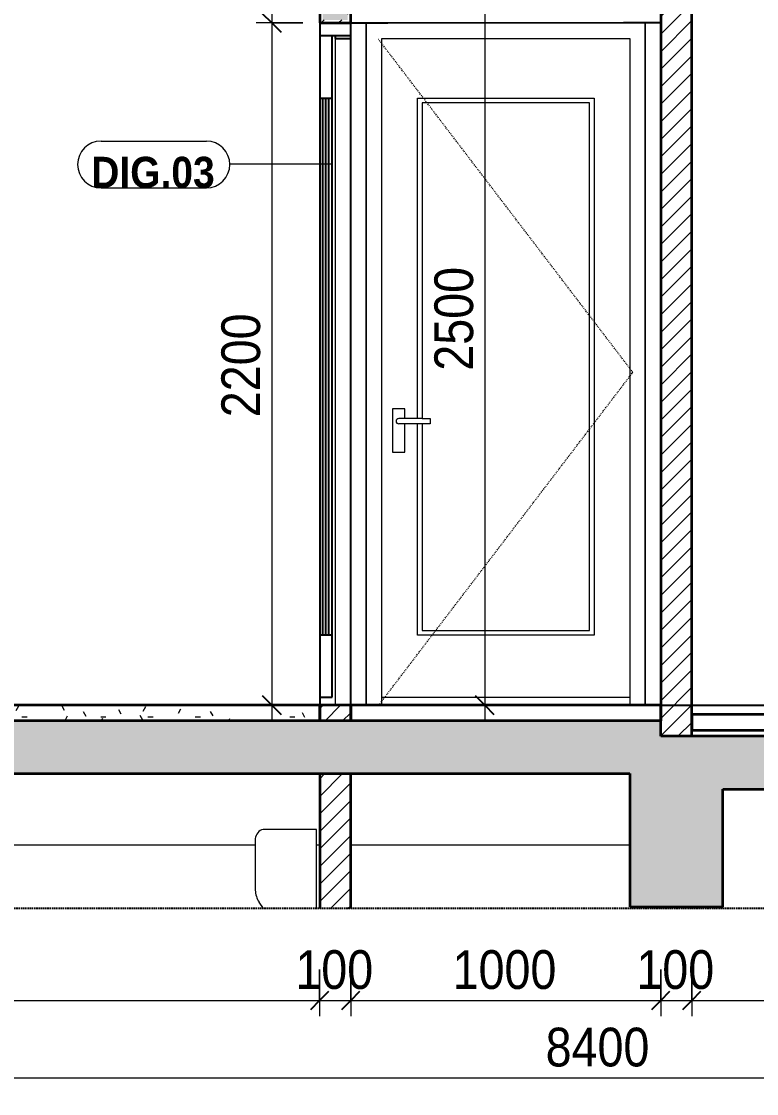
# Model space of a CAD drawing. Header units: millimetres. Extents: x 32270 to 221883, y 3811 to 78637.
# Drawn here: x 61008 to 63379, y 4348 to 7805 of the extents above; entities that cross this region are included whole.
import ezdxf

# ---------------------------------------------------------------- set-up
doc = ezdxf.new("R2010")
doc.units = ezdxf.units.MM
for name, pattern in [('Centre', [31.75, 6.35, -4.7625, 15.875, -4.7625]), ('Dash', [6, 3, -3]), ('Hidden', [7.14375, 4.7625, -2.38125]), ('IMPORT-CENTER _2_', [40.64, 25.4, -5.08, 5.08, -5.08])]:
    doc.linetypes.add(name, pattern=pattern)
for name, color, linetype, lineweight in [('0-5', 130, 'Continuous', 5), ('A-ANNO-DIMS', 211, 'Continuous', 9), ('A-ANNO-DIMS-50', 211, 'Continuous', 9), ('A-DETL-GENF', 92, 'Continuous', 18), ('A-DETL-GENF-3', 92, 'Hidden', 25), ('A-DETL-GENF-4', 9, 'Continuous', 18), ('A-DETL-GENF-HDLN-1', 250, 'Dash', 18), ('A-DETL-MEDM', 33, 'Continuous', 35), ('A-DOOR-3', 250, 'Continuous', 18), ('A-DOOR-4', 10, 'Continuous', 25), ('A-DOOR-IDEN', 31, 'Continuous', 9), ('A-FLOR-FNSH-1', 7, 'Continuous', 35), ('A-FLOR-LEVL-2', 51, 'Centre', 9), ('A-FLOR-PATT-4', 67, 'Continuous', 18), ('A-WALL-2', 7, 'Continuous', 35), ('A-WALL-3', 250, 'Continuous', 18), ('A-WALL-PATT-1', 9, 'Continuous', 18), ('G-IMPT', 8, 'Continuous', 18), ('G-IMPT-2', 8, 'IMPORT-CENTER _2_', 18), ('M-EQPM', 50, 'Continuous', 18), ('M-EQPM-1', 50, 'Continuous', 25), ('M-EQPM-2', 250, 'Continuous', 18), ('S-BEAM-1', 250, 'Continuous', 18)]:
    doc.layers.add(name, color=color, linetype=linetype, lineweight=lineweight)
doc.styles.add('Arial_B_1', font='arialbd.ttf', dxfattribs={"width": 0.9, "height": 100})
doc.styles.add('UTM Avo', font='', dxfattribs={"width": 0.9, "height": 125})
doc.styles.get('UTM Avo').set_extended_font_data('UTM Avo')
doc.dimstyles.new('1_Dim_chi_tiet_2_5', dxfattribs={"dimscale": 304.8, "dimtxt": 124.912619, "dimasz": 0.19685, "dimexe": 0.164042, "dimexo": 0.0625, "dimgap": 0.016404, "dimtad": 1, "dimdec": 0, "dimrnd": 5, "dimzin": 0, "dimdsep": 46, "dimtxsty": 'UTM Avo', "dimblk1": 'OBLIQUE', "dimblk2": 'OBLIQUE', "dimsah": 1, "dimcen": 0.09, "dimdle": 0.164042, "dimazin": 0, "dimtfac": 1, "dimtdec": 4, "dimtix": 1, "dimtmove": 0, "dimatfit": 3, "dimfxl": 0.328084, "dimfxlon": 1, "dimtvp": 1, "dimtolj": 1, "dimtzin": 0, "dimarcsym": 2})
pattern_1 = [(45, (37692.334, 15875), (-28.28427, 28.28427), [])]

# ---------------------------------------------------------------- blocks, each defined once
blk = doc.blocks.new('NCV_TKTC_KET CAU_rvt-3-TKCS_CĂN HỘ LOẠI 3A - MẶT CẮT 2')
at = {"layer": 'S-BEAM-1'}
for p, q in [((33952.6, 5150), (36744.9, 5150)), ((36942.2, 5150), (36952.6, 5150)), ((37052.6, 5150), (37952.6, 5150))]:
    blk.add_line(p, q, dxfattribs=at)
blk = doc.blocks.new('DOOR_CW_01 CANH MO-PANEL KINH - DIG_02-800x2200-CỬA NHÔM KÍNH-400864-TKCS_CĂN HỘ LOẠI 3A - MẶT CẮT 2')
at = {"layer": 'A-DOOR-4'}
blk.add_line((38052.564287, 7800), (37932.564287, 7800), dxfattribs=at)
blk = doc.blocks.new('DOOR_CW_01 CANH MO-PANEL KINH - DIW_01-900x2200-CỬA GỖ VÂN LAMINATE-553393-TKCS_CĂN HỘ LOẠI 3A - MẶT CẮT 2')
at = {"layer": 'A-DOOR-3'}
for p, q in [((36952.564287, 7760), (36952.564287, 5600)), ((37002.564287, 7750), (37002.564287, 5600)), ((37052.564287, 7750), (37052.564287, 5600))]:
    blk.add_line(p, q, dxfattribs=at)
at = {"layer": 'A-DOOR-4'}
for p, q in [((36952.564287, 7800), (36952.564287, 5600)), ((36952.564287, 7800), (37172.564287, 7800)), ((36952.564287, 7800), (36952.564287, 5600)), ((37052.564287, 7800), (36952.564287, 7800)), ((36952.564287, 7800), (36952.564287, 7760)), ((37052.564287, 5600), (37052.564287, 7800)), ((37052.564287, 5600), (37052.564287, 7800)), ((37052.564287, 7750), (37052.564287, 7800)), ((36952.564287, 7760), (37052.564287, 7760)), ((36952.564287, 7760), (36992.564287, 7760)), ((36952.564287, 7760), (37002.564287, 7760)), ((36992.564287, 5626), (36992.564287, 7760)), ((37002.564287, 7760), (37002.564287, 7750)), ((37002.564287, 7750), (37052.564287, 7750)), ((36952.564287, 7558), (36992.564287, 7558)), ((36962.564287, 5826), (36962.564287, 7558)), ((36972.564287, 5826), (36972.564287, 7558)), ((36982.564287, 5826), (36982.564287, 7558)), ((36992.564287, 5826), (36952.564287, 5826)), ((36952.564287, 5626), (36992.564287, 5626))]:
    blk.add_line(p, q, dxfattribs=at)
blk = doc.blocks.new('DOOR_CW_01 CANH MO-PANEL KINH - DIG_01-900x2200-CỬA NHÔM KÍNH-901215-TKCS_CĂN HỘ LOẠI 3A - MẶT CẮT 2')
at = {"layer": 'A-DETL-GENF-HDLN-1'}
for p, q in [((37962.6, 6673.5), (37142.6, 7747)), ((37142.6, 5600), (37962.6, 6673.5))]:
    blk.add_line(p, q, dxfattribs=at)
at = {"layer": 'A-DOOR-3'}
for p, q in [((38002.6, 7800), (37102.6, 7800)), ((37102.6, 7800), (37102.6, 5600)), ((38002.6, 5600), (38002.6, 7800)), ((37152.6, 5600), (37152.6, 7750)), ((37152.6, 7750), (37952.6, 7750)), ((37952.6, 7750), (37952.6, 5600)), ((37267.6, 6524.5), (37267.6, 7558)), ((37267.6, 7558), (37837.6, 7558)), ((37822.6, 7543), (37282.6, 7543)), ((37282.6, 7543), (37282.6, 6524.5)), ((37822.6, 5841), (37822.6, 7543)), ((37837.6, 7558), (37837.6, 5826)), ((37227.3, 6556), (37187.8, 6556)), ((37187.8, 6556), (37187.8, 6416)), ((37227.3, 6524.5), (37227.3, 6556)), ((37282.6, 6524.5), (37207.6, 6524.5)), ((37282.6, 6507.5), (37207.6, 6507.5)), ((37227.3, 6416), (37227.3, 6507.5)), ((37267.6, 5826), (37267.6, 6507.5)), ((37282.6, 6524.5), (37308.4, 6524.5)), ((37282.6, 6507.5), (37282.6, 5841)), ((37308.4, 6507.5), (37282.6, 6507.5)), ((37308.4, 6524.5), (37308.4, 6507.5)), ((37187.8, 6416), (37227.3, 6416)), ((37837.6, 5826), (37267.6, 5826)), ((37282.6, 5841), (37822.6, 5841)), ((37152.6, 5626), (37952.6, 5626))]:
    blk.add_line(p, q, dxfattribs=at)
for start, end in [(90, 180), (180, 270)]:
    blk.add_arc((37207.6, 6516), 8.5, start, end, dxfattribs=at)
blk = doc.blocks.new('NCV_TKTC_TANG 2_rvt-3-TKCS_CĂN HỘ LOẠI 3A - MẶT CẮT 2')
at = {"layer": 'A-FLOR-PATT-4'}
h = blk.add_hatch(dxfattribs=at)
h.set_pattern_fill('FP_6', color=256, style=0, pattern_type=2)
h.set_pattern_definition([(0, (37692.334, 15875), (203.2, 50.8), [16.764, -135.636, 16.764, -135.636, -812.8]), (0, (37692.334, 15875), (203.2, 50.8), [-304.8, 16.764, -288.036, 16.764, -135.636, -355.6]), (0, (37692.334, 15875), (203.2, 50.8), [-762, 16.764, -84.836, 16.764, -237.236]), (120, (37768.534, 15900.4), (-145.5941, 150.57636), [16.764, -135.636, 16.764, -135.636, -812.8]), (120, (37768.534, 15900.4), (-145.5941, 150.57636), [-304.8, 16.764, -288.036, 16.764, -135.636, -355.6]), (120, (37768.534, 15900.4), (-145.5941, 150.57636), [-762, 16.764, -84.836, 16.764, -237.236]), (240, (37793.934, 16002), (-57.6059, -201.37636), [16.764, -135.636, 16.764, -135.636, -812.8]), (240, (37793.934, 16002), (-57.6059, -201.37636), [-304.8, 16.764, -288.036, 16.764, -135.636, -355.6]), (240, (37793.934, 16002), (-57.6059, -201.37636), [-762, 16.764, -84.836, 16.764, -237.236])])
h.paths.add_polyline_path([(36952.6, 5550), (36952.6, 5600), (33852.6, 5600), (33852.6, 5550), (35676, 5550)])
at = {"layer": 'A-WALL-PATT-1'}
h = blk.add_hatch(dxfattribs=at)
h.set_pattern_fill('FP_8', color=256, style=0, pattern_type=2)
h.set_pattern_definition(pattern_1)
h.paths.add_polyline_path([(37002.6, 5550), (37052.6, 5550), (37052.6, 5600), (36952.6, 5600), (36952.6, 5550)])
h.paths.add_polyline_path([(36952.6, 7800), (37052.6, 7800), (37052.6, 8780), (36952.6, 8780), (36952.6, 7810)])
h.paths.add_polyline_path([(37014.5, 7810), (36962.6, 7810), (36962.6, 7920), (37042.6, 7920), (37042.6, 7810)])
h = blk.add_hatch(dxfattribs=at)
h.set_pattern_fill('FP_8', color=256, style=0, pattern_type=2)
h.set_pattern_definition(pattern_1)
h.paths.add_polyline_path([(38052.6, 5500), (38152.6, 5500), (38152.6, 8350), (38052.6, 8350), (38052.6, 5512.4)])
at = {"layer": 'A-FLOR-FNSH-1'}
for p, q in [((36952.6, 5600), (33852.6, 5600)), ((36952.6, 5550), (36952.6, 5600)), ((38052.6, 5600), (37052.6, 5600)), ((37052.6, 5600), (37052.6, 5550)), ((38052.6, 5550), (38052.6, 5600)), ((39284.1, 5570), (38152.6, 5570)), ((38152.6, 5570), (38152.6, 5520)), ((38152.6, 5520), (39284.1, 5520))]:
    blk.add_line(p, q, dxfattribs=at)
at = {"layer": 'A-WALL-2'}
for p, q in [((36952.6, 8780), (36952.6, 7800)), ((37052.6, 7800), (37052.6, 8780)), ((38052.6, 8350), (38052.6, 5550)), ((38152.6, 5500), (38152.6, 8350)), ((36952.6, 7800), (37052.6, 7800)), ((36952.6, 5600), (36952.6, 5550)), ((37052.6, 5600), (36952.6, 5600)), ((37052.6, 5550), (37052.6, 5600))]:
    blk.add_line(p, q, dxfattribs=at)
at = {"layer": 'A-WALL-3'}
for p, q in [((37102.6, 5700), (37102.6, 7800)), ((37102.6, 7800), (38002.6, 7800)), ((38002.6, 7800), (38002.6, 5700)), ((37102.6, 5600), (37102.6, 5700)), ((38002.6, 5700), (38002.6, 5600))]:
    blk.add_line(p, q, dxfattribs=at)
at = {"layer": 'A-DOOR-3'}
for name in ['DOOR_CW_01 CANH MO-PANEL KINH - DIW_01-900x2200-CỬA GỖ VÂN LAMINATE-553393-TKCS_CĂN HỘ LOẠI 3A - MẶT CẮT 2', 'DOOR_CW_01 CANH MO-PANEL KINH - DIG_01-900x2200-CỬA NHÔM KÍNH-901215-TKCS_CĂN HỘ LOẠI 3A - MẶT CẮT 2', 'DOOR_CW_01 CANH MO-PANEL KINH - DIG_02-800x2200-CỬA NHÔM KÍNH-400864-TKCS_CĂN HỘ LOẠI 3A - MẶT CẮT 2']:
    blk.add_blockref(name, (0, 0), dxfattribs=at)
blk = doc.blocks.new('Air_Conditioner_on_wall_20381 - Air_Conditioner_on_wall_20381-V35-TKCS_CĂN HỘ LOẠI 3A - MẶT CẮT 2')
at = {"layer": 'M-EQPM-2'}
for p, q in [((36942.2, 5200), (36770, 5200)), ((36942.2, 4945), (36942.2, 5200)), ((36744.9, 5170), (36744.9, 5004.1)), ((36756.8, 4964.8), (36770.7, 4945))]:
    blk.add_line(p, q, dxfattribs=at)
for centre, radius, start, end in [((36777.9, 5167.8), 33.1, 103.7944, 176.2056), ((36824.1, 5006.8), 79.3, 181.9739, 211.9739)]:
    blk.add_arc(centre, radius, start, end, dxfattribs=at)
blk = doc.blocks.new('NCV_TKTC_TANG 1_rvt-3-TKCS_CĂN HỘ LOẠI 3A - MẶT CẮT 2')
at = {"layer": 'A-WALL-PATT-1'}
h = blk.add_hatch(dxfattribs=at)
h.set_pattern_fill('FP_8', color=256, style=0, pattern_type=2)
h.set_pattern_definition(pattern_1)
h.paths.add_polyline_path([(36952.564287, 4945), (37052.564287, 4945), (37052.564287, 5380), (36952.564287, 5380)])
h = blk.add_hatch(dxfattribs=at)
h.set_pattern_fill('FP_8', color=256, style=0, pattern_type=2)
h.set_pattern_definition(pattern_1)
h.paths.add_polyline_path([(40052.564287, 4945), (40052.564287, 5330), (39952.564287, 5330), (39952.564287, 4945)])
h = blk.add_hatch(dxfattribs=at)
h.set_pattern_fill('FP_8', color=256, style=0, pattern_type=2)
h.set_pattern_definition(pattern_1)
h.paths.add_polyline_path([(38052.564287, 4945), (38152.564287, 4945), (38152.564287, 4950), (38052.564287, 4950)])
at = {"layer": 'A-WALL-2'}
for p, q in [((36952.564287, 5380), (36952.564287, 4945)), ((37052.564287, 4945), (37052.564287, 5380)), ((39952.564287, 5330), (39952.564287, 4945)), ((40052.564287, 4945), (40052.564287, 5330)), ((38052.564287, 4950), (38052.564287, 4945)), ((38152.564287, 4945), (38152.564287, 4950))]:
    blk.add_line(p, q, dxfattribs=at)
at = {"layer": 'A-WALL-3'}
blk.add_line((41852.564287, 4945), (41852.564287, 5100), dxfattribs=at)
at = {"layer": 'M-EQPM-2'}
blk.add_blockref('Air_Conditioner_on_wall_20381 - Air_Conditioner_on_wall_20381-V35-TKCS_CĂN HỘ LOẠI 3A - MẶT CẮT 2', (0, 0), dxfattribs=at)
blk = doc.blocks.new('TKTC_XREF_251221_MB TANG 2-7 - TKTC_XREF_260130_MB TANG 2-5_dwg_$cc-4746798-TKCS_CĂN HỘ LOẠI 3A - MẶT CẮT 2')
at = {"layer": 'G-IMPT-2'}
for p, q in [((37553.2, 5600), (37432.1, 5600)), ((37493, 5600), (37492.2, 5600))]:
    blk.add_line(p, q, dxfattribs=at)
at = {"layer": 'M-EQPM'}
for p, q in [((37537.6, 5600), (37447.6, 5600)), ((37447.6, 5600), (37492.6, 5600)), ((37492.3, 5600), (37492.3, 5600)), ((37492.6, 5600), (37537.6, 5600))]:
    blk.add_line(p, q, dxfattribs=at)
blk = doc.blocks.new('TKTC_XREF_251221_MB TANG 2-7 - TKTC_XREF_260130_MB TANG 2-5_dwg_CUM U_DN100-V39-TKCS_CĂN HỘ LOẠI 3A - MẶT CẮT 2')
at = {"layer": 'G-IMPT'}
for p, q in [((37438.5, 5600), (37437, 5600)), ((37437, 5600), (37449.1, 5600)), ((37438.5, 5600), (37440.8, 5600)), ((37447.6, 5600), (37438.5, 5600)), ((37439.6, 5600), (37446.5, 5600)), ((37548.8, 5600), (37439.9, 5600)), ((37440.8, 5600), (37445.3, 5600)), ((37441, 5600), (37441.8, 5600)), ((37441, 5600), (37445.1, 5600)), ((37441.8, 5600), (37444.3, 5600)), ((37441.8, 5600), (37444.3, 5600)), ((37441.8, 5600), (37444.3, 5600)), ((37444.3, 5600), (37445.1, 5600)), ((37445.3, 5600), (37447.6, 5600)), ((37542.5, 5600), (37446.2, 5600)), ((37446.2, 5600), (37449.4, 5600)), ((37449.1, 5600), (37447.6, 5600)), ((37539.4, 5600), (37449.4, 5600)), ((37542.5, 5600), (37539.4, 5600)), ((37541.1, 5600), (37539.6, 5600)), ((37539.6, 5600), (37551.7, 5600)), ((37541.1, 5600), (37543.4, 5600)), ((37550.2, 5600), (37541.1, 5600)), ((37542.3, 5600), (37549.1, 5600)), ((37543.4, 5600), (37547.9, 5600)), ((37543.7, 5600), (37544.4, 5600)), ((37543.7, 5600), (37547.7, 5600)), ((37544.4, 5600), (37546.9, 5600)), ((37544.4, 5600), (37546.9, 5600)), ((37544.4, 5600), (37546.9, 5600)), ((37546.9, 5600), (37547.7, 5600)), ((37547.9, 5600), (37550.2, 5600)), ((37551.7, 5600), (37550.2, 5600))]:
    blk.add_line(p, q, dxfattribs=at)
blk = doc.blocks.new('TKTC_XREF_251221_MB TANG 2-7 - TKTC_XREF_260130_MB TANG 2-5_dwg_THU NUOC - THU NUOC-444531-TKCS_MB TẦNG 1-4746810-TKCS_CĂN HỘ LOẠI 3A - MẶT CẮT 2')
at = {"layer": 'G-IMPT'}
for p, q in [((36628.7, 5600), (36478.7, 5600)), ((36478.7, 5600), (36628.7, 5600)), ((36603.7, 5600), (36503.7, 5600)), ((36503.7, 5600), (36603.7, 5600)), ((36598.7, 5600), (36508.7, 5600)), ((36508.7, 5600), (36598.7, 5600)), ((36508.7, 5600), (36598.7, 5600)), ((36598.7, 5600), (36508.7, 5600)), ((36521.6, 5600), (36521.6, 5600)), ((36521.6, 5600), (36521.6, 5600)), ((36521.6, 5600), (36521.6, 5600)), ((36521.6, 5600), (36545.7, 5600)), ((36545.7, 5600), (36521.6, 5600)), ((36585.8, 5600), (36521.6, 5600)), ((36521.6, 5600), (36585.8, 5600)), ((36585.8, 5600), (36521.6, 5600)), ((36521.6, 5600), (36585.8, 5600)), ((36533.9, 5600), (36533.9, 5600)), ((36533.9, 5600), (36533.9, 5600)), ((36573.4, 5600), (36533.9, 5600)), ((36533.9, 5600), (36573.4, 5600)), ((36573.4, 5600), (36533.9, 5600)), ((36533.9, 5600), (36573.4, 5600)), ((36543.9, 5600), (36543.9, 5600)), ((36543.9, 5600), (36543.9, 5600)), ((36563.5, 5600), (36543.9, 5600)), ((36543.9, 5600), (36563.5, 5600)), ((36563.5, 5600), (36543.9, 5600)), ((36543.9, 5600), (36563.5, 5600)), ((36585.8, 5600), (36561.7, 5600)), ((36561.7, 5600), (36585.8, 5600)), ((36563.5, 5600), (36563.5, 5600)), ((36563.5, 5600), (36563.5, 5600)), ((36573.4, 5600), (36573.4, 5600)), ((36573.4, 5600), (36573.4, 5600)), ((36585.8, 5600), (36585.8, 5600)), ((36585.8, 5600), (36585.8, 5600)), ((36585.8, 5600), (36585.8, 5600))]:
    blk.add_line(p, q, dxfattribs=at)
blk = doc.blocks.new('TKTC_XREF_251221_MB TANG 2-7 - TKTC_XREF_260130_MB TANG 2-5_dwg_$cc-V40-TKCS_CĂN HỘ LOẠI 3A - MẶT CẮT 2')
at = {"layer": 'G-IMPT-2'}
for p, q in [((37554.2, 5600), (37433.1, 5600)), ((37494.1, 5600), (37493.3, 5600))]:
    blk.add_line(p, q, dxfattribs=at)
at = {"layer": 'M-EQPM'}
for p, q in [((37538.7, 5600), (37448.7, 5600)), ((37448.7, 5600), (37493.7, 5600)), ((37493.4, 5600), (37493.4, 5600)), ((37493.7, 5600), (37538.7, 5600))]:
    blk.add_line(p, q, dxfattribs=at)
blk = doc.blocks.new('TKTC_XREF_251221_MB TANG 2-7 - TKTC_XREF_260130_MB TANG 2-5_dwg_CUM U_DN100-V41-TKCS_CĂN HỘ LOẠI 3A - MẶT CẮT 2')
at = {"layer": 'G-IMPT'}
for p, q in [((37439.6, 5600), (37438.1, 5600)), ((37438.1, 5600), (37450.2, 5600)), ((37439.6, 5600), (37441.9, 5600)), ((37448.7, 5600), (37439.6, 5600)), ((37440.7, 5600), (37447.5, 5600)), ((37549.9, 5600), (37441, 5600)), ((37441.9, 5600), (37446.4, 5600)), ((37442.1, 5600), (37442.9, 5600)), ((37442.1, 5600), (37446.2, 5600)), ((37442.9, 5600), (37445.4, 5600)), ((37442.9, 5600), (37445.4, 5600)), ((37442.9, 5600), (37445.4, 5600)), ((37445.4, 5600), (37446.2, 5600)), ((37446.4, 5600), (37448.7, 5600)), ((37543.6, 5600), (37447.3, 5600)), ((37447.3, 5600), (37450.5, 5600)), ((37450.2, 5600), (37448.7, 5600)), ((37540.5, 5600), (37450.5, 5600)), ((37543.6, 5600), (37540.5, 5600)), ((37542.2, 5600), (37540.7, 5600)), ((37540.7, 5600), (37552.8, 5600)), ((37542.2, 5600), (37544.5, 5600)), ((37551.3, 5600), (37542.2, 5600)), ((37543.4, 5600), (37550.2, 5600)), ((37544.5, 5600), (37549, 5600)), ((37544.7, 5600), (37545.5, 5600)), ((37544.7, 5600), (37548.8, 5600)), ((37545.5, 5600), (37548, 5600)), ((37545.5, 5600), (37548, 5600)), ((37545.5, 5600), (37548, 5600)), ((37548, 5600), (37548.8, 5600)), ((37549, 5600), (37551.3, 5600)), ((37552.8, 5600), (37551.3, 5600))]:
    blk.add_line(p, q, dxfattribs=at)
blk = doc.blocks.new('TKTC_XREF_251221_MB TANG 2-7 - TKTC_XREF_260130_MB TANG 2-5_dwg_THU NUOC - THU NUOC-444531-TKCS_MB TẦNG 1-4746804-TKCS_CĂN HỘ LOẠI 3A - MẶT CẮT 2')
at = {"layer": 'G-IMPT'}
for p, q in [((34278.6, 5600), (34128.6, 5600)), ((34128.6, 5600), (34278.6, 5600)), ((34253.6, 5600), (34153.6, 5600)), ((34153.6, 5600), (34253.6, 5600)), ((34248.6, 5600), (34158.6, 5600)), ((34158.6, 5600), (34248.6, 5600)), ((34158.6, 5600), (34248.6, 5600)), ((34248.6, 5600), (34158.6, 5600)), ((34171.5, 5600), (34171.5, 5600)), ((34171.5, 5600), (34171.5, 5600)), ((34171.5, 5600), (34171.5, 5600)), ((34171.5, 5600), (34195.6, 5600)), ((34195.6, 5600), (34171.5, 5600)), ((34235.7, 5600), (34171.5, 5600)), ((34171.5, 5600), (34235.7, 5600)), ((34235.7, 5600), (34171.5, 5600)), ((34171.5, 5600), (34235.7, 5600)), ((34183.8, 5600), (34183.8, 5600)), ((34183.8, 5600), (34183.8, 5600)), ((34223.3, 5600), (34183.8, 5600)), ((34183.8, 5600), (34223.3, 5600)), ((34223.3, 5600), (34183.8, 5600)), ((34183.8, 5600), (34223.3, 5600)), ((34193.8, 5600), (34193.8, 5600)), ((34193.8, 5600), (34193.8, 5600)), ((34213.4, 5600), (34193.8, 5600)), ((34193.8, 5600), (34213.4, 5600)), ((34213.4, 5600), (34193.8, 5600)), ((34193.8, 5600), (34213.4, 5600)), ((34235.7, 5600), (34211.6, 5600)), ((34211.6, 5600), (34235.7, 5600)), ((34213.4, 5600), (34213.4, 5600)), ((34213.4, 5600), (34213.4, 5600)), ((34223.3, 5600), (34223.3, 5600)), ((34223.3, 5600), (34223.3, 5600)), ((34235.7, 5600), (34235.7, 5600)), ((34235.7, 5600), (34235.7, 5600)), ((34235.7, 5600), (34235.7, 5600))]:
    blk.add_line(p, q, dxfattribs=at)
blk = doc.blocks.new('TKTC_XREF_251221_MB TANG 2-7 - TKTC_XREF_260130_MB TANG 2-5_dwg_CUM U_DN100-V42-TKCS_CĂN HỘ LOẠI 3A - MẶT CẮT 2')
at = {"layer": 'G-IMPT'}
for p, q in [((37834.5, 5600), (37836.8, 5600)), ((37835.6, 5600), (37842.5, 5600)), ((37835.9, 5600), (37836.3, 5600)), ((37945.2, 5600), (37836.3, 5600)), ((37836.8, 5600), (37841.3, 5600)), ((37836.8, 5600), (37836.8, 5600)), ((37837, 5600), (37837.8, 5600)), ((37837.8, 5600), (37840.3, 5600)), ((37837.8, 5600), (37840.3, 5600)), ((37837.8, 5600), (37840.3, 5600)), ((37840.3, 5600), (37841.1, 5600)), ((37841.3, 5600), (37843.6, 5600)), ((37841.4, 5600), (37841.3, 5600)), ((37938.9, 5600), (37842.6, 5600)), ((37935.7, 5600), (37845.7, 5600)), ((37937.1, 5600), (37939.4, 5600)), ((37938.3, 5600), (37945.1, 5600)), ((37939.4, 5600), (37944, 5600)), ((37939.4, 5600), (37939.4, 5600)), ((37939.6, 5600), (37940.4, 5600)), ((37940.4, 5600), (37942.9, 5600)), ((37940.4, 5600), (37942.9, 5600)), ((37940.4, 5600), (37942.9, 5600)), ((37942.9, 5600), (37943.7, 5600)), ((37944, 5600), (37946.2, 5600)), ((37944, 5600), (37944, 5600)), ((37944.9, 5600), (37945.2, 5600))]:
    blk.add_line(p, q, dxfattribs=at)
at = {"layer": 'G-IMPT', "flags": 128}
for points in [[(37834.5, 5600), (37833, 5600), (37833, 5600), (37845.2, 5600), (37845.2, 5600), (37843.6, 5600)], [(37843.6, 5600), (37843.6, 5600), (37834.5, 5600), (37834.5, 5600)], [(37837, 5600), (37837, 5600), (37841.1, 5600), (37841.1, 5600)], [(37842.3, 5600), (37842.6, 5600), (37845.7, 5600)], [(37938.6, 5600), (37938.9, 5600), (37935.7, 5600)], [(37937.2, 5600), (37935.7, 5600), (37935.7, 5600), (37947.8, 5600), (37947.8, 5600), (37946.3, 5600)], [(37946.2, 5600), (37946.3, 5600), (37937.2, 5600), (37937.1, 5600)], [(37939.7, 5600), (37939.6, 5600), (37943.7, 5600), (37943.7, 5600)]]:
    blk.add_lwpolyline(points, dxfattribs=at)
blk = doc.blocks.new('TKTC_XREF_251221_MB TANG 2-7 - TKTC_XREF_251221_MB TANG 2-7-2039446-TKCS_CĂN HỘ LOẠI 3A - MẶT CẮT 2')
at = {"layer": 'M-EQPM'}
for p, q in [((37553.6, 5600), (37434, 5600)), ((37434, 5600), (37553.6, 5600)), ((37435, 5600), (37554.6, 5600)), ((37554.6, 5600), (37435, 5600)), ((37435, 5600), (37554.6, 5600)), ((37436.1, 5600), (37555.7, 5600)), ((37552.6, 5600), (37436.8, 5600)), ((37436.8, 5600), (37552.6, 5600)), ((37552.6, 5600), (37436.8, 5600)), ((37436.8, 5600), (37552.6, 5600)), ((37554.6, 5600), (37436.8, 5600)), ((37553.6, 5600), (37437.8, 5600)), ((37437.8, 5600), (37553.6, 5600)), ((37553.6, 5600), (37437.8, 5600)), ((37437.8, 5600), (37553.6, 5600)), ((37555.7, 5600), (37437.8, 5600)), ((37952.6, 5600), (37832.9, 5600)), ((37832.9, 5600), (37833.2, 5600)), ((37953.3, 5600), (37832.9, 5600)), ((37832.9, 5600), (37953.3, 5600)), ((37833.2, 5600), (37953, 5600)), ((37953, 5600), (37952.6, 5600))]:
    blk.add_line(p, q, dxfattribs=at)
at = {"layer": 'M-EQPM-1'}
blk.add_line((33652.6, 5600), (42843.8, 5600), dxfattribs=at)
for name, p in [('TKTC_XREF_251221_MB TANG 2-7 - TKTC_XREF_260130_MB TANG 2-5_dwg_THU NUOC - THU NUOC-444531-TKCS_MB TẦNG 1-4746804-TKCS_CĂN HỘ LOẠI 3A - MẶT CẮT 2', (2349.1, 0)), ('TKTC_XREF_251221_MB TANG 2-7 - TKTC_XREF_260130_MB TANG 2-5_dwg_THU NUOC - THU NUOC-444531-TKCS_MB TẦNG 1-4746810-TKCS_CĂN HỘ LOẠI 3A - MẶT CẮT 2', (0, 0)), ('TKTC_XREF_251221_MB TANG 2-7 - TKTC_XREF_260130_MB TANG 2-5_dwg_THU NUOC - THU NUOC-444531-TKCS_MB TẦNG 1-4746810-TKCS_CĂN HỘ LOẠI 3A - MẶT CẮT 2', (0, 0)), ('TKTC_XREF_251221_MB TANG 2-7 - TKTC_XREF_260130_MB TANG 2-5_dwg_THU NUOC - THU NUOC-444531-TKCS_MB TẦNG 1-4746810-TKCS_CĂN HỘ LOẠI 3A - MẶT CẮT 2', (0, 0)), ('TKTC_XREF_251221_MB TANG 2-7 - TKTC_XREF_260130_MB TANG 2-5_dwg_THU NUOC - THU NUOC-444531-TKCS_MB TẦNG 1-4746804-TKCS_CĂN HỘ LOẠI 3A - MẶT CẮT 2', (2350.1, 0)), ('TKTC_XREF_251221_MB TANG 2-7 - TKTC_XREF_260130_MB TANG 2-5_dwg_$cc-4746798-TKCS_CĂN HỘ LOẠI 3A - MẶT CẮT 2', (-1, 0)), ('TKTC_XREF_251221_MB TANG 2-7 - TKTC_XREF_260130_MB TANG 2-5_dwg_$cc-4746798-TKCS_CĂN HỘ LOẠI 3A - MẶT CẮT 2', (0, 0)), ('TKTC_XREF_251221_MB TANG 2-7 - TKTC_XREF_260130_MB TANG 2-5_dwg_$cc-4746798-TKCS_CĂN HỘ LOẠI 3A - MẶT CẮT 2', (0, 0)), ('TKTC_XREF_251221_MB TANG 2-7 - TKTC_XREF_260130_MB TANG 2-5_dwg_$cc-V40-TKCS_CĂN HỘ LOẠI 3A - MẶT CẮT 2', (0, 0)), ('TKTC_XREF_251221_MB TANG 2-7 - TKTC_XREF_260130_MB TANG 2-5_dwg_CUM U_DN100-V39-TKCS_CĂN HỘ LOẠI 3A - MẶT CẮT 2', (-1, 0)), ('TKTC_XREF_251221_MB TANG 2-7 - TKTC_XREF_260130_MB TANG 2-5_dwg_CUM U_DN100-V39-TKCS_CĂN HỘ LOẠI 3A - MẶT CẮT 2', (0, 0)), ('TKTC_XREF_251221_MB TANG 2-7 - TKTC_XREF_260130_MB TANG 2-5_dwg_CUM U_DN100-V39-TKCS_CĂN HỘ LOẠI 3A - MẶT CẮT 2', (0, 0)), ('TKTC_XREF_251221_MB TANG 2-7 - TKTC_XREF_260130_MB TANG 2-5_dwg_CUM U_DN100-V41-TKCS_CĂN HỘ LOẠI 3A - MẶT CẮT 2', (0, 0)), ('TKTC_XREF_251221_MB TANG 2-7 - TKTC_XREF_260130_MB TANG 2-5_dwg_$cc-V40-TKCS_CĂN HỘ LOẠI 3A - MẶT CẮT 2', (397.1, 0)), ('TKTC_XREF_251221_MB TANG 2-7 - TKTC_XREF_260130_MB TANG 2-5_dwg_CUM U_DN100-V42-TKCS_CĂN HỘ LOẠI 3A - MẶT CẮT 2', (0, 0))]:
    blk.add_blockref(name, p)
blk = doc.blocks.new('BORDER VIEW - BORDER VIEW-3699930-TKCS_CĂN HỘ LOẠI 3A - MẶT CẮT 2')
at = {"layer": 'A-DETL-GENF-3'}
blk.add_line((42693.8, 4945), (33512.6, 4945), dxfattribs=at)
blk = doc.blocks.new('DIMBLOCK64-TKCS_CĂN HỘ LOẠI 3A - MẶT CẮT 2')
at = {"layer": 'A-ANNO-DIMS-50', "lineweight": 25}
for p, q in [((62502.2, 8100), (62472.2, 8130)), ((62502.2, 8100), (62532.2, 8070)), ((62502.2, 5600), (62472.2, 5630)), ((62502.2, 5600), (62532.2, 5570))]:
    blk.add_line(p, q, dxfattribs=at)
at = {"layer": 'A-ANNO-DIMS-50'}
for p, q in [((62502.2, 8150), (62502.2, 5550)), ((62602.2, 8100), (62452.2, 8100)), ((62502.2, 8100), (62602.2, 8100)), ((62602.2, 5600), (62452.2, 5600)), ((62502.2, 5600), (62602.2, 5600))]:
    blk.add_line(p, q, dxfattribs=at)
at = {"layer": 'A-ANNO-DIMS-50', "color": 0, "insert": (62339.9, 6678.8), "char_height": 125, "width": 410.824, "attachment_point": 1, "rotation": 90, "line_spacing_factor": 1.110334, "style": 'UTM Avo'}
blk.add_mtext('2500', dxfattribs=at)
blk = doc.blocks.new('_Oblique')
at = {"color": 0, "linetype": 'ByBlock', "lineweight": -2}
blk.add_line((-0.5, -0.5), (0.5, 0.5), dxfattribs=at)
blk = doc.blocks.new('DIMBLOCK65-TKCS_CĂN HỘ LOẠI 3A - MẶT CẮT 2')
at = {"layer": 'A-ANNO-DIMS-50'}
for p, q in [((61815.2, 7850), (61815.2, 5550)), ((61915.2, 7800), (61765.2, 7800)), ((61815.2, 7800), (61915.2, 7800)), ((61915.2, 5600), (61765.2, 5600)), ((61815.2, 5600), (61915.2, 5600))]:
    blk.add_line(p, q, dxfattribs=at)
at = {"layer": 'A-ANNO-DIMS-50', "lineweight": 25}
for p, q in [((61815.2, 7800), (61785.2, 7830)), ((61815.2, 7800), (61845.2, 7770)), ((61815.2, 5600), (61785.2, 5630)), ((61815.2, 5600), (61845.2, 5570))]:
    blk.add_line(p, q, dxfattribs=at)
at = {"layer": 'A-ANNO-DIMS-50', "color": 0, "insert": (61652.8, 6528.8), "char_height": 125, "width": 410.824, "attachment_point": 1, "rotation": 90, "line_spacing_factor": 1.110334, "style": 'UTM Avo'}
blk.add_mtext('2200', dxfattribs=at)
blk = doc.blocks.new('STN_Door Tag - STN_Door Tag-1788670-TKCS_CĂN HỘ LOẠI 3A - MẶT CẮT 2')
at = {"layer": 'A-DOOR-IDEN'}
for p, q in [((36247.2, 7419.2), (36587.2, 7419.2)), ((36247.2, 7268.3), (36587.2, 7268.3))]:
    blk.add_line(p, q, dxfattribs=at)
for centre, start, end in [((36247.2, 7343.7), 90, 270), ((36587.2, 7343.7), 270, 90)]:
    blk.add_arc(centre, 75.5, start, end, dxfattribs=at)
blk = doc.blocks.new('DIMBLOCK67-TKCS_CĂN HỘ LOẠI 3A - MẶT CẮT 2')
at = {"layer": 'A-ANNO-DIMS-50'}
for p, q in [((58869.9, 4748.1), (58869.9, 4598.1)), ((58869.9, 4648.1), (58869.9, 4748.1)), ((61969.9, 4748.1), (61969.9, 4598.1)), ((61969.9, 4648.1), (61969.9, 4748.1)), ((58869.9, 4648.1), (61969.9, 4648.1))]:
    blk.add_line(p, q, dxfattribs=at)
at = {"layer": 'A-ANNO-DIMS-50', "lineweight": 25}
for p, q in [((58869.9, 4648.1), (58899.9, 4678.1)), ((61969.9, 4648.1), (61999.9, 4678.1)), ((58869.9, 4648.1), (58839.9, 4618.1)), ((61969.9, 4648.1), (61939.9, 4618.1))]:
    blk.add_line(p, q, dxfattribs=at)
at = {"layer": 'A-ANNO-DIMS-50', "color": 0, "insert": (60248.8, 4810.4), "char_height": 125, "width": 410.824, "attachment_point": 1, "line_spacing_factor": 1.110334, "style": 'UTM Avo'}
blk.add_mtext('3100', dxfattribs=at)
blk = doc.blocks.new('DIMBLOCK68-TKCS_CĂN HỘ LOẠI 3A - MẶT CẮT 2')
at = {"layer": 'A-ANNO-DIMS-50'}
for p, q in [((61969.9, 4748.1), (61969.9, 4598.1)), ((61969.9, 4648.1), (61969.9, 4748.1)), ((62069.9, 4748.1), (62069.9, 4598.1)), ((62069.9, 4648.1), (62069.9, 4748.1)), ((61969.9, 4648.1), (62069.9, 4648.1))]:
    blk.add_line(p, q, dxfattribs=at)
at = {"layer": 'A-ANNO-DIMS-50', "lineweight": 25}
for p, q in [((61969.9, 4648.1), (61999.9, 4678.1)), ((62069.9, 4648.1), (62099.9, 4678.1)), ((61969.9, 4648.1), (61939.9, 4618.1)), ((62069.9, 4648.1), (62039.9, 4618.1))]:
    blk.add_line(p, q, dxfattribs=at)
at = {"layer": 'A-ANNO-DIMS-50', "color": 0, "insert": (61891.5, 4810.4), "char_height": 125, "width": 308.118, "attachment_point": 1, "line_spacing_factor": 1.110334, "style": 'UTM Avo'}
blk.add_mtext('100', dxfattribs=at)
blk = doc.blocks.new('DIMBLOCK69-TKCS_CĂN HỘ LOẠI 3A - MẶT CẮT 2')
at = {"layer": 'A-ANNO-DIMS-50'}
for p, q in [((62069.9, 4748.1), (62069.9, 4598.1)), ((62069.9, 4648.1), (62069.9, 4748.1)), ((63069.9, 4748.1), (63069.9, 4598.1)), ((63069.9, 4648.1), (63069.9, 4748.1)), ((62069.9, 4648.1), (63069.9, 4648.1))]:
    blk.add_line(p, q, dxfattribs=at)
at = {"layer": 'A-ANNO-DIMS-50', "lineweight": 25}
for p, q in [((62069.9, 4648.1), (62099.9, 4678.1)), ((63069.9, 4648.1), (63099.9, 4678.1)), ((62069.9, 4648.1), (62039.9, 4618.1)), ((63069.9, 4648.1), (63039.9, 4618.1))]:
    blk.add_line(p, q, dxfattribs=at)
at = {"layer": 'A-ANNO-DIMS-50', "color": 0, "insert": (62398.8, 4810.4), "char_height": 125, "width": 410.824, "attachment_point": 1, "line_spacing_factor": 1.110334, "style": 'UTM Avo'}
blk.add_mtext('1000', dxfattribs=at)
blk = doc.blocks.new('DIMBLOCK70-TKCS_CĂN HỘ LOẠI 3A - MẶT CẮT 2')
at = {"layer": 'A-ANNO-DIMS-50'}
for p, q in [((63069.9, 4748.1), (63069.9, 4598.1)), ((63069.9, 4648.1), (63069.9, 4748.1)), ((63169.9, 4748.1), (63169.9, 4598.1)), ((63169.9, 4648.1), (63169.9, 4748.1)), ((63069.9, 4648.1), (63169.9, 4648.1))]:
    blk.add_line(p, q, dxfattribs=at)
at = {"layer": 'A-ANNO-DIMS-50', "lineweight": 25}
for p, q in [((63069.9, 4648.1), (63099.9, 4678.1)), ((63169.9, 4648.1), (63199.9, 4678.1)), ((63069.9, 4648.1), (63039.9, 4618.1)), ((63169.9, 4648.1), (63139.9, 4618.1))]:
    blk.add_line(p, q, dxfattribs=at)
at = {"layer": 'A-ANNO-DIMS-50', "color": 0, "insert": (62991.5, 4810.4), "char_height": 125, "width": 308.118, "attachment_point": 1, "line_spacing_factor": 1.110334, "style": 'UTM Avo'}
blk.add_mtext('100', dxfattribs=at)
blk = doc.blocks.new('DIMBLOCK71-TKCS_CĂN HỘ LOẠI 3A - MẶT CẮT 2')
at = {"layer": 'A-ANNO-DIMS-50'}
for p, q in [((63169.9, 4748.1), (63169.9, 4598.1)), ((63169.9, 4648.1), (63169.9, 4748.1)), ((64969.9, 4748.1), (64969.9, 4598.1)), ((64969.9, 4648.1), (64969.9, 4748.1)), ((63169.9, 4648.1), (64969.9, 4648.1))]:
    blk.add_line(p, q, dxfattribs=at)
at = {"layer": 'A-ANNO-DIMS-50', "lineweight": 25}
for p, q in [((63169.9, 4648.1), (63199.9, 4678.1)), ((64969.9, 4648.1), (64999.9, 4678.1)), ((63169.9, 4648.1), (63139.9, 4618.1)), ((64969.9, 4648.1), (64939.9, 4618.1))]:
    blk.add_line(p, q, dxfattribs=at)
at = {"layer": 'A-ANNO-DIMS-50', "color": 0, "insert": (63898.8, 4810.4), "char_height": 125, "width": 410.824, "attachment_point": 1, "line_spacing_factor": 1.110334, "style": 'UTM Avo'}
blk.add_mtext('1800', dxfattribs=at)
blk = doc.blocks.new('DIMBLOCK76-TKCS_CĂN HỘ LOẠI 3A - MẶT CẮT 2')
at = {"layer": 'A-ANNO-DIMS-50'}
for p, q in [((58669.9, 4498.1), (58669.9, 4348.1)), ((58669.9, 4398.1), (58669.9, 4498.1)), ((67070, 4498.1), (67070, 4348.1)), ((67070, 4398.1), (67070, 4498.1)), ((67120, 4398.1), (58619.9, 4398.1))]:
    blk.add_line(p, q, dxfattribs=at)
at = {"layer": 'A-ANNO-DIMS-50', "lineweight": 25}
for p, q in [((58669.9, 4398.1), (58699.9, 4428.1)), ((67070, 4398.1), (67100, 4428.1)), ((58669.9, 4398.1), (58639.9, 4368.1)), ((67070, 4398.1), (67040, 4368.1))]:
    blk.add_line(p, q, dxfattribs=at)
at = {"layer": 'A-ANNO-DIMS-50', "color": 0, "insert": (62698.8, 4560.4), "char_height": 125, "width": 410.824, "attachment_point": 1, "line_spacing_factor": 1.110334, "style": 'UTM Avo'}
blk.add_mtext('8400', dxfattribs=at)

msp = doc.modelspace()

# ---------------------------------------------------------------- hatches: boundary and pattern name
at = {"layer": 'A-DETL-GENF-4'}
h = msp.add_hatch(dxfattribs=at)
h.set_pattern_fill('FP_3', color=256, style=0, pattern_type=2)
h.set_pattern_definition([(50, (62709.7, 15875), (364.368, -31.878), [38.1, -419.1]), (355, (62709.7, 15875), (-70.486, 382.113), [30.48, -335.28]), (100.451, (62740.06, 15872.34), (293.885, 350.233), [32.38, -356.18]), (46.184, (62709.7, 15976.6), (542.158, -84.086), [57.15, -628.65]), (96.636, (62754.9, 15969.6), (474.805, 494.855), [48.57, -534.27]), (351.184, (62709.7, 15976.6), (474.81, 494.85), [45.72, -502.92]), (21, (62760.5, 15951.2), (303.2285, -204.5305), [38.1, -419.1]), (326, (62760.5, 15951.2), (123.604, 368.376), [30.48, -335.28]), (71.451, (62785.77, 15934.16), (426.834, 163.843), [32.38, -356.18]), (37.5, (62709.7, 15875), (6.1766, 169.1102), [3.353, -327.863, 3.353, -337.007, -336.55]), (37.5, (62709.7, 15875), (6.1766, 169.1102), [-671.576, 3.353, -333.197]), (7.5, (62709.7, 15875), (133.639, 200.3615), [3.353, -190.703, 3.353, -320.243, -128.27]), (7.5, (62709.7, 15875), (133.639, 200.3615), [-517.652, 3.353, -124.917]), (327.5, (62596.42, 15875), (271.1818, -11.4584), [3.353, -123.647, 3.353, -392.887, -525.78]), (327.5, (62596.42, 15875), (271.1818, -11.4584), [-523.24, 3.353, -522.427]), (317.5, (62545.62, 15875), (296.2585, 50.853), [3.353, -161.747, 3.353, -259.791, -373.38]), (317.5, (62545.62, 15875), (296.2585, 50.853), [-428.244, 3.353, -370.027]), (45, (62709.7, 15875), (-125.7236, 125.7236), []), (45, (62709.7, 16065.5), (-125.7236, 125.7236), [])])
h.paths.add_polyline_path([(62970, 4950), (63270, 4950), (63270, 5330), (66869.9, 5330), (66869.9, 5100), (67070, 5100), (67070, 5360), (67861.2, 5360), (67861.2, 5530), (67070, 5530), (67070, 5500), (63069.9, 5500), (63069.9, 5550), (58669.9, 5550), (58669.9, 4950), (58969.9, 4950), (58969.9, 5380), (62970, 5380)])
h.paths.add_polyline_path([(62059.9, 7810), (62059.9, 7920), (61979.9, 7920), (61979.9, 7810), (62031.8, 7810)])
h.paths.add_polyline_path([(62970, 8350), (63270, 8350), (63270, 8730), (66869.9, 8730), (66869.9, 8500), (67070, 8500), (67070, 8760), (67861.2, 8760), (67861.2, 8930), (67070, 8930), (67070, 8900), (63069.9, 8900), (63069.9, 8950), (58669.9, 8950), (58669.9, 8350), (58969.9, 8350), (58969.9, 8785), (62970, 8785), (62970, 8432.2)])

# ---------------------------------------------------------------- linework, layer by layer
at = {"layer": 'A-DETL-MEDM'}
for p, q in [((63069.9, 5550), (58669.9, 5550)), ((63069.9, 5500), (63069.9, 5550)), ((67070, 5500), (63069.9, 5500)), ((58969.9, 5380), (62970, 5380)), ((62970, 5380), (62970, 4950)), ((63270, 4950), (63270, 5330)), ((63270, 5330), (66869.9, 5330)), ((62970, 4950), (63270, 4950))]:
    msp.add_line(p, q, dxfattribs=at)
at = {"layer": 'A-DOOR-IDEN'}
msp.add_line((62005.4, 7344.3), (61680, 7344.3), dxfattribs=at)
at = {"layer": 'A-FLOR-LEVL-2'}
msp.add_line((57875.8, 5600), (68750.5, 5600), dxfattribs=at)

# ---------------------------------------------------------------- block references
at = {"layer": '0-5'}
for name in ['NCV_TKTC_TANG 2_rvt-3-TKCS_CĂN HỘ LOẠI 3A - MẶT CẮT 2', 'NCV_TKTC_KET CAU_rvt-3-TKCS_CĂN HỘ LOẠI 3A - MẶT CẮT 2', 'NCV_TKTC_TANG 1_rvt-3-TKCS_CĂN HỘ LOẠI 3A - MẶT CẮT 2']:
    msp.add_blockref(name, (25017.4, 0), dxfattribs=at)
at = {"layer": 'A-DETL-GENF'}
msp.add_blockref('BORDER VIEW - BORDER VIEW-3699930-TKCS_CĂN HỘ LOẠI 3A - MẶT CẮT 2', (25017.4, 0), dxfattribs=at)
at = {"layer": 'A-DOOR-IDEN'}
msp.add_blockref('STN_Door Tag - STN_Door Tag-1788670-TKCS_CĂN HỘ LOẠI 3A - MẶT CẮT 2', (25017.4, 0), dxfattribs=at)
at = {"layer": 'M-EQPM'}
msp.add_blockref('TKTC_XREF_251221_MB TANG 2-7 - TKTC_XREF_251221_MB TANG 2-7-2039446-TKCS_CĂN HỘ LOẠI 3A - MẶT CẮT 2', (25017.4, 0), dxfattribs=at)

# ---------------------------------------------------------------- texts
at = {"layer": 'A-DOOR-IDEN', "insert": (61432.2, 7317.8), "char_height": 100, "width": 407.7, "attachment_point": 5, "line_spacing_factor": 0.936439, "style": 'Arial_B_1'}
msp.add_mtext('\\pt2.25,4.5,6.75,9,11.25,13.5,15.75,18,20.25,22.5,24.75,27,29.25,31.5,33.75,36,38.25,40.5,42.75,45,47.25,49.5,51.75,54,56.25,58.5,60.75,63,65.25,67.5,69.75,72;DIG.03', dxfattribs=at)

# ---------------------------------------------------------------- dimensions: what is measured, and where the dimension line sits
at = {"layer": 'A-ANNO-DIMS'}
for base, p1, p2, override, picture, middle in [((62502.2, 5600), (62602.2, 8100), (62602.2, 5600), {"dimpost": '<>', "dimfxl": 2500}, 'DIMBLOCK64-TKCS_CĂN HỘ LOẠI 3A - MẶT CẮT 2', (62432.6, 6850)), ((61815.2, 5600), (61915.2, 7800), (61915.2, 5600), {"dimpost": '<>', "dimfxl": 2200}, 'DIMBLOCK65-TKCS_CĂN HỘ LOẠI 3A - MẶT CẮT 2', (61745.5, 6700))]:
    dim = msp.add_linear_dim(base=base, p1=p1, p2=p2, angle=90, dimstyle='1_Dim_chi_tiet_2_5', override=override, dxfattribs=at)
    dim.commit()
    dim.dimension.update_dxf_attribs({"geometry": picture, "text_midpoint": middle})
for base, p1, p2, override, picture, middle in [((61969.9, 4648.1), (58869.9, 4748.1), (61969.9, 4748.1), {"dimpost": '<>', "dimfxl": 3100}, 'DIMBLOCK67-TKCS_CĂN HỘ LOẠI 3A - MẶT CẮT 2', (60419.9, 4717.7)), ((62069.9, 4648.1), (61969.9, 4748.1), (62069.9, 4748.1), {"dimpost": '<>', "dimfxl": 100}, 'DIMBLOCK68-TKCS_CĂN HỘ LOẠI 3A - MẶT CẮT 2', (62019.9, 4717.7)), ((63069.9, 4648.1), (62069.9, 4748.1), (63069.9, 4748.1), {"dimpost": '<>', "dimfxl": 1000}, 'DIMBLOCK69-TKCS_CĂN HỘ LOẠI 3A - MẶT CẮT 2', (62569.9, 4717.7)), ((63169.9, 4648.1), (63069.9, 4748.1), (63169.9, 4748.1), {"dimpost": '<>', "dimfxl": 100}, 'DIMBLOCK70-TKCS_CĂN HỘ LOẠI 3A - MẶT CẮT 2', (63119.9, 4717.7)), ((64969.9, 4648.1), (63169.9, 4748.1), (64969.9, 4748.1), {"dimpost": '<>', "dimfxl": 1800}, 'DIMBLOCK71-TKCS_CĂN HỘ LOẠI 3A - MẶT CẮT 2', (64069.9, 4717.7)), ((58669.9, 4398.1), (67070, 4498.1), (58669.9, 4498.1), {"dimpost": '<>', "dimfxl": 8400.071331}, 'DIMBLOCK76-TKCS_CĂN HỘ LOẠI 3A - MẶT CẮT 2', (62870, 4467.7))]:
    dim = msp.add_linear_dim(base=base, p1=p1, p2=p2, dimstyle='1_Dim_chi_tiet_2_5', override=override, dxfattribs=at)
    dim.commit()
    dim.dimension.update_dxf_attribs({"geometry": picture, "text_midpoint": middle})

doc.saveas('drawing.dxf')
